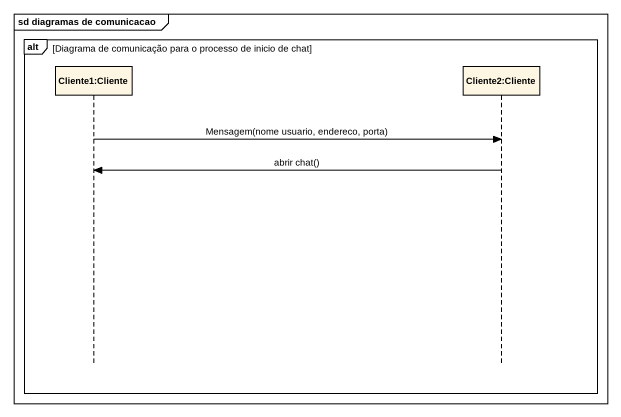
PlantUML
@startuml
mainframe sd diagramas de comunicacao
hide footbox
participant "Cliente1:Cliente" as Cliente1_Cliente
participant "Cliente2:Cliente" as Cliente2_Cliente

alt Diagrama de comunicação para o processo de inicio de chat
  Cliente1_Cliente -> Cliente2_Cliente : Mensagem(nome usuario, endereco, porta)
  Cliente2_Cliente -> Cliente1_Cliente : abrir chat()
end
@enduml
